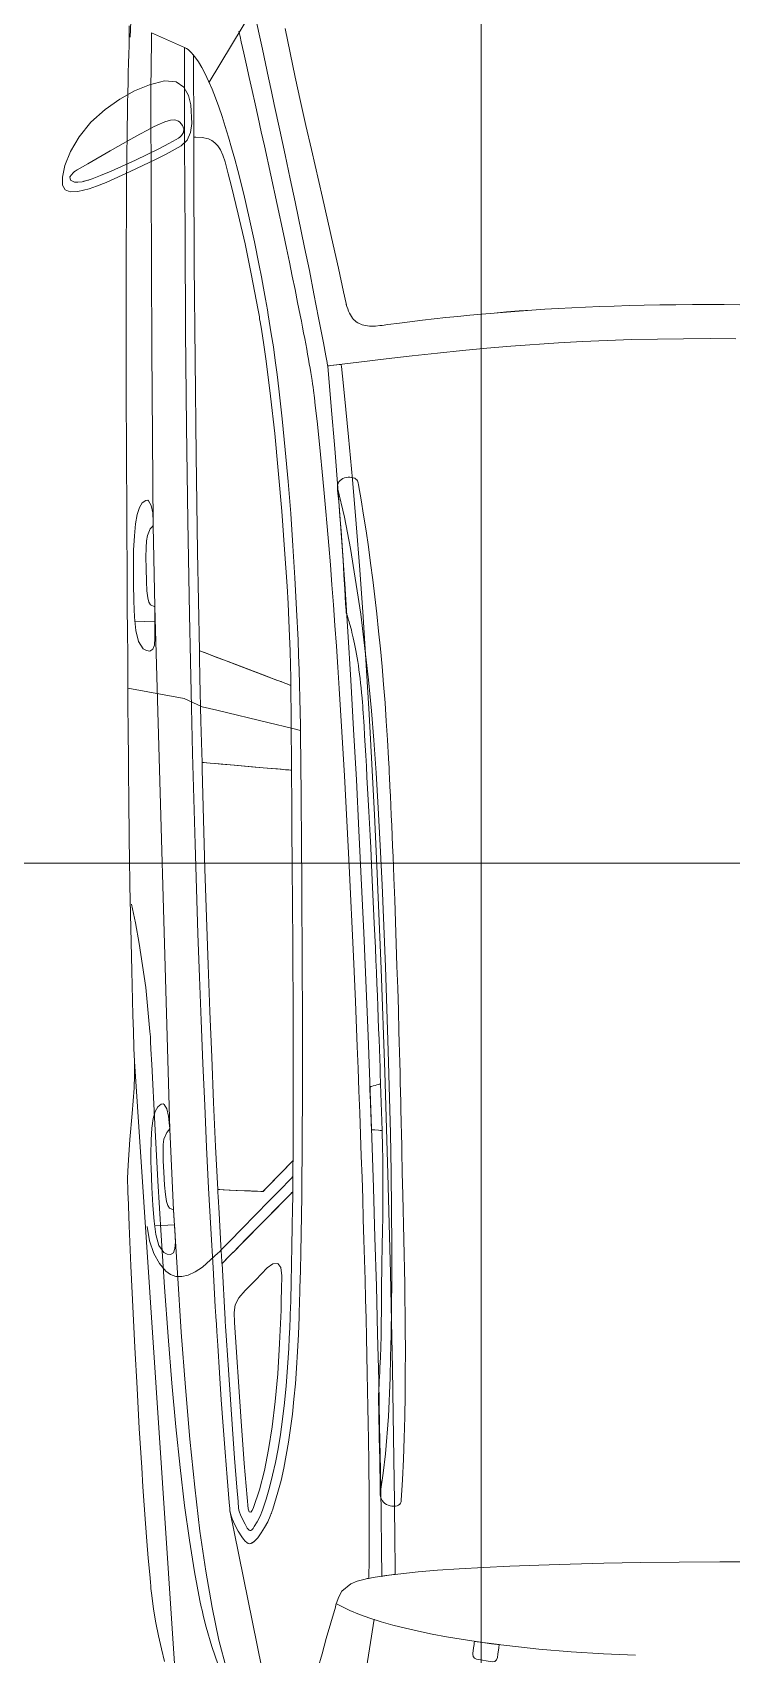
# Model space of a CAD drawing. Header units: millimetres. Extents: x 2787.4 to 2811.7, y 1328.5 to 1358.7.
# Drawn here: x 2790.944 to 2792.088, y 1337.104 to 1339.757 of the extents above; entities that cross this region are included whole.
import ezdxf

# ---------------------------------------------------------------- set-up
doc = ezdxf.new("R2010")
doc.units = ezdxf.units.MM
doc.linetypes.add('ACAD_ISO04W100', pattern=[30, 24, -3, 0, -3])
for name, color, linetype, lineweight in [('1-FINO', 7, 'Continuous', 5), ('2 AUTOS', 8, 'Continuous', 5), ('7-EJES', 7, 'ACAD_ISO04W100', 5)]:
    doc.layers.add(name, color=color, linetype=linetype, lineweight=lineweight)

# ---------------------------------------------------------------- blocks, each defined once
blk = doc.blocks.new('ca1')
at = {"layer": '2 AUTOS'}
for points in [[(3130.2294, 838.9348), (3130.2245, 838.9553), (3130.2198, 838.9763), (3130.2155, 838.9979), (3130.2117, 839.0201), (3130.2086, 839.0427), (3130.2073, 839.0542), (3130.2071, 839.0556), (3130.2071, 839.0564), (3130.2069, 839.0578), (3130.2063, 839.0641), (3130.2052, 839.0771), (3130.2029, 839.1038), (3130.2006, 839.1316), (3130.1985, 839.1604), (3130.1963, 839.1901), (3130.1942, 839.2205), (3130.1922, 839.2517), (3130.1882, 839.3157), (3130.1845, 839.3815), (3130.181, 839.4483), (3130.1746, 839.582), (3130.1718, 839.6474), (3130.1704, 839.6794), (3130.1698, 839.6952), (3130.1696, 839.6992), (3130.1695, 839.701), (3130.1695, 839.7016), (3130.1694, 839.7043), (3130.1691, 839.7253), (3130.1698, 839.7464), (3130.1727, 839.7886), (3130.1766, 839.8307), (3130.1796, 839.8726), (3130.1803, 839.8934), (3130.1802, 839.9142), (3130.1802, 839.9155), (3130.1801, 839.9166), (3130.1801, 839.9184), (3130.1799, 839.9253), (3130.1795, 839.9389), (3130.1787, 839.9654), (3130.1779, 839.9911), (3130.1772, 840.0161), (3130.1759, 840.0644), (3130.1748, 840.1112), (3130.1728, 840.2036), (3130.1721, 840.251), (3130.1717, 840.2754), (3130.1714, 840.3004), (3130.1711, 840.326), (3130.1709, 840.3525), (3130.1706, 840.3799), (3130.1704, 840.4083), (3130.1703, 840.423), (3130.1703, 840.4267), (3130.1703, 840.4272), (3130.1703, 840.4285), (3130.1703, 840.4311), (3130.1702, 840.4364), (3130.1701, 840.4574), (3130.1697, 840.4989), (3130.1694, 840.5397), (3130.1692, 840.5799), (3130.1689, 840.6194), (3130.1686, 840.6583), (3130.1684, 840.6964), (3130.1682, 840.7339), (3130.1679, 840.7708), (3130.1678, 840.8069), (3130.1676, 840.8424), (3130.1674, 840.8772), (3130.1673, 840.9113), (3130.1671, 840.9447), (3130.167, 840.9774), (3130.1669, 841.0095), (3130.1669, 841.0408), (3130.1668, 841.0714), (3130.1668, 841.1014), (3130.1667, 841.1306), (3130.1667, 841.1592), (3130.1668, 841.187), (3130.1668, 841.2141), (3130.1669, 841.2405), (3130.167, 841.2662), (3130.1671, 841.2911), (3130.1672, 841.3154), (3130.1674, 841.3389), (3130.1675, 841.3617), (3130.1677, 841.3838), (3130.168, 841.4051), (3130.1682, 841.4257), (3130.1685, 841.4455), (3130.1688, 841.4647), (3130.1691, 841.483), (3130.1694, 841.5007), (3130.1698, 841.5176), (3130.1702, 841.5337), (3130.1706, 841.5491), (3130.1711, 841.5637), (3130.1716, 841.5776), (3130.1717, 841.5809), (3130.1717, 841.5821), (3130.1718, 841.5847), (3130.1719, 841.5897), (3130.1719, 841.6099)], [(3130.2294, 838.9348), (3130.2245, 838.9553), (3130.2198, 838.9763), (3130.2155, 838.9979), (3130.2117, 839.0201), (3130.2086, 839.0427), (3130.2073, 839.0542), (3130.2071, 839.0556), (3130.2071, 839.0564), (3130.2069, 839.0578), (3130.2063, 839.0641), (3130.2052, 839.0771), (3130.2029, 839.1038), (3130.2006, 839.1316), (3130.1985, 839.1604), (3130.1963, 839.1901), (3130.1942, 839.2205), (3130.1922, 839.2517), (3130.1882, 839.3157), (3130.1845, 839.3815), (3130.181, 839.4483), (3130.1746, 839.582), (3130.1718, 839.6474), (3130.1704, 839.6794), (3130.1698, 839.6952), (3130.1696, 839.6992), (3130.1695, 839.701), (3130.1695, 839.7016), (3130.1694, 839.7043), (3130.1691, 839.7253), (3130.1698, 839.7464), (3130.1727, 839.7886), (3130.1766, 839.8307), (3130.1796, 839.8726), (3130.1803, 839.8934), (3130.1802, 839.9142), (3130.1802, 839.9155), (3130.1801, 839.9166), (3130.1801, 839.9184), (3130.1799, 839.9253), (3130.1795, 839.9389), (3130.1787, 839.9654), (3130.1779, 839.9911), (3130.1772, 840.0161), (3130.1759, 840.0644), (3130.1748, 840.1112), (3130.1728, 840.2036), (3130.1721, 840.251), (3130.1717, 840.2754), (3130.1714, 840.3004), (3130.1711, 840.326), (3130.1709, 840.3525), (3130.1706, 840.3799), (3130.1704, 840.4083), (3130.1703, 840.423), (3130.1703, 840.4267), (3130.1703, 840.4272), (3130.1703, 840.4285), (3130.1703, 840.4311), (3130.1702, 840.4364), (3130.1701, 840.4574), (3130.1697, 840.4989), (3130.1694, 840.5397), (3130.1692, 840.5799), (3130.1689, 840.6194), (3130.1686, 840.6583), (3130.1684, 840.6964), (3130.1682, 840.7339), (3130.1679, 840.7708), (3130.1678, 840.8069), (3130.1676, 840.8424), (3130.1674, 840.8772), (3130.1673, 840.9113), (3130.1671, 840.9447), (3130.167, 840.9774), (3130.1669, 841.0095), (3130.1669, 841.0408), (3130.1668, 841.0714), (3130.1668, 841.1014), (3130.1667, 841.1306), (3130.1667, 841.1592), (3130.1668, 841.187), (3130.1668, 841.2141), (3130.1669, 841.2405), (3130.167, 841.2662), (3130.1671, 841.2911), (3130.1672, 841.3154), (3130.1674, 841.3389), (3130.1675, 841.3617), (3130.1677, 841.3838), (3130.168, 841.4051), (3130.1682, 841.4257), (3130.1685, 841.4455), (3130.1688, 841.4647), (3130.1691, 841.483), (3130.1694, 841.5007), (3130.1698, 841.5176), (3130.1702, 841.5337), (3130.1706, 841.5491), (3130.1711, 841.5637), (3130.1716, 841.5776), (3130.1717, 841.5809), (3130.1717, 841.5821), (3130.1718, 841.5847), (3130.1719, 841.5897), (3130.1719, 841.6099)], [(3130.5636, 839.0706), (3130.5637, 839.0766), (3130.5638, 839.0829), (3130.564, 839.0896), (3130.5641, 839.0966), (3130.5641, 839.1039), (3130.5642, 839.1115), (3130.5643, 839.1195), (3130.5643, 839.1277), (3130.5644, 839.1363), (3130.5644, 839.1451), (3130.5644, 839.1543), (3130.5644, 839.1637), (3130.5643, 839.1735), (3130.5643, 839.1835), (3130.5642, 839.1937), (3130.5642, 839.2043), (3130.5641, 839.2151), (3130.564, 839.2262), (3130.5639, 839.2375), (3130.5638, 839.2491), (3130.5636, 839.2609), (3130.5635, 839.273), (3130.5633, 839.2853), (3130.5631, 839.2979), (3130.5627, 839.3237), (3130.5623, 839.3504), (3130.5618, 839.3779), (3130.5612, 839.4062), (3130.5606, 839.4353), (3130.5599, 839.4652), (3130.5592, 839.4958), (3130.5584, 839.527), (3130.5575, 839.5588), (3130.5567, 839.5913), (3130.5557, 839.6243), (3130.5547, 839.6579), (3130.5537, 839.6919), (3130.5526, 839.7264), (3130.5514, 839.7613), (3130.5502, 839.7965), (3130.5489, 839.8322), (3130.5476, 839.8681), (3130.5463, 839.9043), (3130.5448, 839.9407), (3130.5418, 840.0141), (3130.5386, 840.088), (3130.5316, 840.2362), (3130.5278, 840.3099), (3130.5238, 840.383), (3130.5218, 840.4191), (3130.5196, 840.4551), (3130.5174, 840.4907), (3130.5152, 840.5259), (3130.5129, 840.5608), (3130.5106, 840.5953), (3130.5083, 840.6293), (3130.5058, 840.6628), (3130.5034, 840.6958), (3130.5008, 840.7282), (3130.4983, 840.7601), (3130.4957, 840.7913), (3130.493, 840.8218), (3130.4903, 840.8517), (3130.4875, 840.8807), (3130.4847, 840.9091), (3130.4819, 840.9366), (3130.479, 840.9632), (3130.4761, 840.989), (3130.4746, 841.0015), (3130.4731, 841.0138), (3130.4724, 841.0188), (3130.4717, 841.0243), (3130.4708, 841.0301), (3130.4698, 841.0364), (3130.4688, 841.043), (3130.4676, 841.0499), (3130.4663, 841.0573), (3130.465, 841.0649), (3130.4636, 841.0729), (3130.4621, 841.0812), (3130.4605, 841.0898), (3130.4588, 841.0987), (3130.457, 841.1079), (3130.4552, 841.1173), (3130.4533, 841.127), (3130.4514, 841.1369), (3130.4473, 841.1574), (3130.443, 841.1787), (3130.4385, 841.2007), (3130.4338, 841.2233), (3130.429, 841.2464), (3130.424, 841.2699), (3130.4138, 841.3177), (3130.4034, 841.3658), (3130.393, 841.4135), (3130.3878, 841.4369), (3130.3828, 841.4599), (3130.3778, 841.4825), (3130.3729, 841.5043), (3130.3682, 841.5255), (3130.3636, 841.5459), (3130.3614, 841.5557), (3130.3593, 841.5653), (3130.3571, 841.5747), (3130.3551, 841.5838), (3130.3531, 841.5926), (3130.3512, 841.6011)], [(3130.1992, 842.6059), (3130.1963, 842.3723), (3130.1911, 842.0965), (3130.1833, 841.8218), (3130.1732, 841.5915)], [(3131.1642, 841.0982), (3131.1221, 841.0984), (3131.0787, 841.0983), (3131.0357, 841.0977), (3130.994, 841.0968), (3130.9534, 841.0954), (3130.9134, 841.0936), (3130.8741, 841.0915), (3130.7958, 841.086), (3130.7565, 841.0827), (3130.7167, 841.0789), (3130.6761, 841.0748), (3130.6346, 841.0703), (3130.5919, 841.0653), (3130.5476, 841.06), (3130.5016, 841.0543), (3130.4987, 841.0539), (3130.4972, 841.0537), (3130.4965, 841.0536), (3130.4963, 841.0542), (3130.4953, 841.0596), (3130.4933, 841.0703), (3130.4894, 841.0914), (3130.4816, 841.1322), (3130.474, 841.1715), (3130.4664, 841.2097), (3130.4587, 841.2473), (3130.4431, 841.322), (3130.435, 841.36), (3130.4267, 841.3989), (3130.418, 841.4391), (3130.409, 841.4811), (3130.4043, 841.5028), (3130.3996, 841.5252), (3130.3947, 841.5482), (3130.3896, 841.5718), (3130.3844, 841.5963), (3130.3791, 841.6214)], [(3131.1642, 841.0982), (3131.1221, 841.0984), (3131.0787, 841.0983), (3131.0357, 841.0977), (3130.994, 841.0967), (3130.9534, 841.0954), (3130.9134, 841.0936), (3130.8741, 841.0915), (3130.7958, 841.086), (3130.7565, 841.0827), (3130.7167, 841.0789), (3130.6761, 841.0748), (3130.6346, 841.0703), (3130.5919, 841.0653), (3130.5476, 841.06), (3130.5016, 841.0543), (3130.4987, 841.0539), (3130.4972, 841.0537), (3130.4965, 841.0536), (3130.4963, 841.0542), (3130.4953, 841.0596), (3130.4933, 841.0703), (3130.4894, 841.0914), (3130.4816, 841.1322), (3130.474, 841.1715), (3130.4664, 841.2097), (3130.4587, 841.2473), (3130.4431, 841.322), (3130.435, 841.36), (3130.4267, 841.3989), (3130.418, 841.4391), (3130.409, 841.4811), (3130.4043, 841.5028), (3130.3996, 841.5252), (3130.3947, 841.5482), (3130.3896, 841.5718), (3130.3844, 841.5963), (3130.3791, 841.6214)], [(3131.1704, 841.1538), (3131.1452, 841.154), (3131.1194, 841.1541), (3131.093, 841.154), (3131.0661, 841.1538), (3131.0399, 841.1534), (3131.0144, 841.153), (3130.9895, 841.1524), (3130.9652, 841.1517), (3130.9415, 841.1508), (3130.9183, 841.1499), (3130.8957, 841.1488), (3130.8735, 841.1477), (3130.8517, 841.1464), (3130.8304, 841.145), (3130.8094, 841.1435), (3130.7888, 841.1419), (3130.7685, 841.1403), (3130.7485, 841.1385), (3130.7288, 841.1367), (3130.7092, 841.1347), (3130.6899, 841.1327), (3130.6516, 841.1284), (3130.6137, 841.1238), (3130.5948, 841.1213), (3130.5854, 841.1201), (3130.583, 841.1198), (3130.5828, 841.1198), (3130.5827, 841.1198), (3130.5826, 841.1197), (3130.5824, 841.1197), (3130.5815, 841.1196), (3130.5744, 841.1189), (3130.5677, 841.1187), (3130.5646, 841.1188), (3130.5615, 841.1191), (3130.5586, 841.1196), (3130.5557, 841.1202), (3130.553, 841.1209), (3130.5504, 841.1219), (3130.5479, 841.1231), (3130.5455, 841.1244), (3130.5432, 841.126), (3130.541, 841.1278), (3130.5389, 841.1298), (3130.537, 841.132), (3130.5352, 841.1345), (3130.5335, 841.1372), (3130.5319, 841.1402), (3130.5304, 841.1434), (3130.5291, 841.1469), (3130.5279, 841.1507), (3130.5273, 841.1527), (3130.5271, 841.1537), (3130.5269, 841.1543), (3130.5269, 841.1544), (3130.5268, 841.155), (3130.5265, 841.1561), (3130.5224, 841.1752), (3130.514, 841.2135), (3130.5054, 841.252), (3130.4966, 841.2907), (3130.4877, 841.3295), (3130.4697, 841.4076), (3130.4608, 841.4469), (3130.452, 841.4863), (3130.4433, 841.526), (3130.4349, 841.5658), (3130.4267, 841.6057)], [(3131.1704, 841.1539), (3131.1452, 841.1541), (3131.1194, 841.1541), (3131.093, 841.154), (3131.0661, 841.1538), (3131.0399, 841.1535), (3131.0144, 841.153), (3130.9895, 841.1524), (3130.9652, 841.1517), (3130.9415, 841.1509), (3130.9183, 841.15), (3130.8957, 841.1489), (3130.8735, 841.1477), (3130.8517, 841.1465), (3130.8304, 841.1451), (3130.8094, 841.1436), (3130.7888, 841.142), (3130.7685, 841.1403), (3130.7485, 841.1386), (3130.7288, 841.1367), (3130.7092, 841.1347), (3130.6899, 841.1327), (3130.6516, 841.1284), (3130.6137, 841.1238), (3130.5948, 841.1213), (3130.5854, 841.1201), (3130.583, 841.1198), (3130.5828, 841.1198), (3130.5827, 841.1198), (3130.5826, 841.1197), (3130.5824, 841.1197), (3130.5815, 841.1196), (3130.5744, 841.1189), (3130.5677, 841.1187), (3130.5646, 841.1188), (3130.5615, 841.1191), (3130.5586, 841.1196), (3130.5557, 841.1202), (3130.553, 841.1209), (3130.5504, 841.1219), (3130.5479, 841.1231), (3130.5455, 841.1244), (3130.5432, 841.126), (3130.541, 841.1278), (3130.5389, 841.1298), (3130.537, 841.132), (3130.5352, 841.1345), (3130.5335, 841.1372), (3130.5319, 841.1402), (3130.5304, 841.1434), (3130.5291, 841.1469), (3130.5279, 841.1507), (3130.5273, 841.1527), (3130.5271, 841.1537), (3130.5269, 841.1543), (3130.5269, 841.1544), (3130.5268, 841.155), (3130.5265, 841.1561), (3130.5224, 841.1752), (3130.514, 841.2135), (3130.5054, 841.252), (3130.4966, 841.2907), (3130.4877, 841.3295), (3130.4697, 841.4076), (3130.4608, 841.4469), (3130.452, 841.4863), (3130.4433, 841.526), (3130.4349, 841.5658), (3130.4267, 841.6057)], [(3130.3025, 841.5178), (3130.3755, 841.6387)], [(3130.211, 840.7924), (3130.2085, 841.0809), (3130.2074, 841.3557), (3130.2072, 841.478), (3130.2072, 841.5063), (3130.2072, 841.5158), (3130.2073, 841.5164), (3130.2073, 841.5191), (3130.2076, 841.5314), (3130.2082, 841.5986)], [(3130.2082, 841.5986), (3130.2624, 841.5746)], [(3130.2772, 841.4277), (3130.277, 841.5633)], [(3130.5123, 840.8541), (3130.5237, 840.8063), (3130.5338, 840.7553), (3130.5506, 840.6479), (3130.5631, 840.5405), (3130.5679, 840.4894), (3130.5718, 840.4415), (3130.5755, 840.3883), (3130.579, 840.3307), (3130.5824, 840.2694), (3130.5855, 840.2052), (3130.5911, 840.0709), (3130.5956, 839.9335), (3130.5989, 839.7988), (3130.6, 839.7343), (3130.6009, 839.6727), (3130.6013, 839.6147), (3130.6014, 839.561), (3130.601, 839.5123), (3130.6003, 839.4694), (3130.5994, 839.4325), (3130.5986, 839.3984), (3130.596, 839.3355), (3130.5911, 839.2743), (3130.5873, 839.2424), (3130.5824, 839.2086)], [(3130.2135, 840.6598), (3130.211, 840.7924)], [(3130.2135, 840.6598), (3130.2381, 839.805)], [(3130.181, 840.6352), (3130.2137, 840.6362)], [(3130.1696, 840.5269), (3130.2618, 840.51), (3130.2912, 840.4961), (3130.3148, 840.4904), (3130.4006, 840.4698), (3130.437, 840.461), (3130.452, 840.4574)], [(3130.2444, 839.6732), (3130.2505, 839.5701), (3130.2569, 839.4732), (3130.2637, 839.3825), (3130.271, 839.2981), (3130.2789, 839.2199), (3130.2875, 839.1479), (3130.2969, 839.0822), (3130.3072, 839.0227), (3130.3184, 838.9695), (3130.3308, 838.9226)], [(3130.3174, 838.9291), (3130.3068, 838.9593), (3130.2976, 838.9909), (3130.2935, 839.0074), (3130.2915, 839.0158), (3130.2909, 839.0185), (3130.2897, 839.0238), (3130.2874, 839.0346), (3130.2785, 839.0812), (3130.2701, 839.133), (3130.2623, 839.1899), (3130.255, 839.2518), (3130.2481, 839.3185), (3130.2417, 839.39), (3130.2355, 839.4661), (3130.2297, 839.5467), (3130.2242, 839.6316), (3130.2188, 839.7207), (3130.2137, 839.8139), (3130.2086, 839.9111), (3130.2073, 839.9361), (3130.2067, 839.9486), (3130.2066, 839.9512), (3130.2065, 839.9514), (3130.2065, 839.952), (3130.2063, 839.9562), (3130.2057, 839.9648), (3130.1987, 840.0368), (3130.1881, 840.109), (3130.1818, 840.1427), (3130.1752, 840.1734)], [(3130.2513, 838.8488), (3130.1802, 839.9159)], [(3130.5856, 839.803), (3130.5828, 839.8792)], [(3130.2444, 839.6732), (3130.2381, 839.805)], [(3130.4391, 839.7273), (3130.4377, 839.7259), (3130.4339, 839.7219), (3130.4201, 839.7078), (3130.4006, 839.6879), (3130.3782, 839.6651), (3130.3559, 839.6423), (3130.3364, 839.6223), (3130.3226, 839.6083), (3130.3187, 839.6043), (3130.3173, 839.6029), (3130.2914, 839.5797), (3130.2795, 839.5719), (3130.2683, 839.5667), (3130.2579, 839.5642), (3130.2482, 839.5644), (3130.2394, 839.5674), (3130.2314, 839.5733), (3130.2211, 839.5856), (3130.2119, 839.6021), (3130.205, 839.6224), (3130.2012, 839.6463)], [(3130.2134, 839.6471), (3130.2454, 839.6489)], [(3130.3957, 838.8887), (3130.3364, 839.1817)], [(3131.2011, 839.0977), (3131.1381, 839.0976), (3131.0716, 839.0971), (3131.0079, 839.0964), (3130.9484, 839.0953), (3130.8931, 839.094), (3130.8418, 839.0924), (3130.7945, 839.0906), (3130.7512, 839.0885), (3130.7117, 839.0863), (3130.6761, 839.0838), (3130.6443, 839.0811), (3130.6162, 839.0782), (3130.5918, 839.0751), (3130.5709, 839.0719), (3130.5632, 839.0705), (3130.5612, 839.0701), (3130.5575, 839.0693), (3130.5446, 839.0658), (3130.5342, 839.0617), (3130.5198, 839.0495), (3130.5147, 839.0405), (3130.5105, 839.029)], [(3130.9997, 838.9449), (3130.9475, 838.9472), (3130.8946, 838.9506), (3130.8418, 838.955), (3130.7897, 838.9605), (3130.7642, 838.9637), (3130.7391, 838.9672), (3130.7146, 838.971), (3130.6907, 838.975), (3130.6675, 838.9793), (3130.6451, 838.984), (3130.6236, 838.9889), (3130.6031, 838.9941), (3130.5837, 838.9996), (3130.5654, 839.0055), (3130.5484, 839.0116), (3130.5327, 839.0181), (3130.5184, 839.0248), (3130.5118, 839.0283), (3130.511, 839.0287), (3130.5106, 839.029), (3130.5104, 839.0287), (3130.51, 839.027), (3130.509, 839.0237), (3130.5014, 838.9976), (3130.4941, 838.9721), (3130.4872, 838.9473), (3130.4805, 838.9232)], [(3130.9997, 838.9449), (3130.9475, 838.9472), (3130.8946, 838.9506), (3130.8418, 838.955), (3130.7897, 838.9605), (3130.7642, 838.9637), (3130.7391, 838.9672), (3130.7146, 838.971), (3130.6907, 838.975), (3130.6675, 838.9793), (3130.6451, 838.984), (3130.6236, 838.9889), (3130.6031, 838.9941), (3130.5837, 838.9996), (3130.5654, 839.0055), (3130.5484, 839.0116), (3130.5327, 839.0181), (3130.5184, 839.0248), (3130.5118, 839.0283), (3130.511, 839.0287), (3130.5106, 839.029), (3130.5104, 839.0287), (3130.51, 839.027), (3130.509, 839.0237), (3130.5014, 838.9976), (3130.4941, 838.9721), (3130.4872, 838.9473), (3130.4805, 838.9232)], [(3130.5215, 838.6816), (3130.5724, 839.0036)]]:
    blk.add_lwpolyline(points, dxfattribs=at)
for points in [[(3130.2624, 841.5746), (3130.2652, 841.5731), (3130.268, 841.5711), (3130.2736, 841.5661), (3130.2792, 841.5594), (3130.2849, 841.5514), (3130.2905, 841.542), (3130.2961, 841.5313), (3130.3017, 841.5194), (3130.3072, 841.5065), (3130.3127, 841.4925), (3130.3182, 841.4776), (3130.3236, 841.4618), (3130.3289, 841.4453), (3130.3342, 841.4281), (3130.3393, 841.4103), (3130.3444, 841.392), (3130.3494, 841.3733), (3130.359, 841.3348), (3130.368, 841.2957), (3130.3765, 841.2566), (3130.3843, 841.2181), (3130.388, 841.1993), (3130.3914, 841.1809), (3130.3947, 841.163), (3130.3977, 841.1457), (3130.3992, 841.1371), (3130.4009, 841.1271), (3130.4042, 841.1064), (3130.4075, 841.0848), (3130.4106, 841.0625), (3130.4136, 841.0396), (3130.4165, 841.016), (3130.4193, 840.9918), (3130.422, 840.9672), (3130.4271, 840.9167), (3130.4317, 840.8649), (3130.4359, 840.8124), (3130.4396, 840.7597), (3130.4429, 840.7072), (3130.4456, 840.6555), (3130.4479, 840.605), (3130.4489, 840.5804), (3130.4497, 840.5562), (3130.4505, 840.5327), (3130.4511, 840.5097), (3130.4515, 840.4874), (3130.4519, 840.4659), (3130.452, 840.4555), (3130.4521, 840.4503), (3130.4521, 840.4478), (3130.4521, 840.4438), (3130.4523, 840.4107), (3130.4528, 840.3434), (3130.4534, 840.275), (3130.4539, 840.2058), (3130.4547, 840.0663), (3130.455, 839.9968), (3130.4551, 839.9278), (3130.4551, 839.8597), (3130.4548, 839.7929), (3130.4546, 839.7601), (3130.4543, 839.7277), (3130.454, 839.6958), (3130.4536, 839.6644), (3130.4531, 839.6336), (3130.4525, 839.6035), (3130.4518, 839.5739), (3130.451, 839.5451), (3130.4502, 839.5171), (3130.4499, 839.5102), (3130.4499, 839.5085), (3130.4498, 839.5073), (3130.4498, 839.5054), (3130.4495, 839.4981), (3130.4484, 839.4692), (3130.447, 839.4414), (3130.4454, 839.4145), (3130.4435, 839.3885), (3130.4412, 839.3635), (3130.4386, 839.3393), (3130.4357, 839.316), (3130.4324, 839.2935), (3130.4287, 839.2718), (3130.4246, 839.2509), (3130.4201, 839.2308), (3130.4151, 839.2115), (3130.4096, 839.1928), (3130.4067, 839.1838), (3130.4051, 839.1793), (3130.4044, 839.1771), (3130.4041, 839.1764), (3130.4024, 839.1721), (3130.3983, 839.163), (3130.3933, 839.1537), (3130.3878, 839.1448), (3130.382, 839.137), (3130.3791, 839.1337), (3130.3763, 839.131), (3130.3735, 839.1289), (3130.3709, 839.1276), (3130.3683, 839.127), (3130.3663, 839.1275), (3130.3641, 839.129), (3130.3615, 839.1314), (3130.3588, 839.1347), (3130.3559, 839.1386), (3130.3501, 839.1478), (3130.3447, 839.158), (3130.3402, 839.1681), (3130.3385, 839.1728), (3130.3373, 839.177), (3130.3365, 839.1806), (3130.3365, 839.1814), (3130.3364, 839.1816), (3130.3364, 839.1819), (3130.3364, 839.1825), (3130.3361, 839.185), (3130.3353, 839.1949), (3130.3318, 839.2354), (3130.3286, 839.2769), (3130.3254, 839.3193), (3130.3224, 839.3627), (3130.3194, 839.4068), (3130.3166, 839.4517), (3130.3152, 839.4744), (3130.3145, 839.4858), (3130.3143, 839.4875), (3130.3141, 839.4914), (3130.3136, 839.4992), (3130.3126, 839.5148), (3130.3088, 839.5783), (3130.3052, 839.6429), (3130.3017, 839.7088), (3130.2984, 839.7757), (3130.2952, 839.8438), (3130.2922, 839.9129), (3130.2893, 839.9829), (3130.2866, 840.0538), (3130.2841, 840.1256), (3130.2817, 840.1982), (3130.2794, 840.2715), (3130.2773, 840.3454), (3130.2753, 840.42), (3130.2735, 840.4952), (3130.2718, 840.5709), (3130.2703, 840.647), (3130.2676, 840.8003), (3130.2655, 840.9548), (3130.264, 841.1099), (3130.263, 841.2652), (3130.2624, 841.4203), (3130.2624, 841.5746)], [(3130.2624, 841.5746), (3130.2652, 841.5731), (3130.268, 841.5711), (3130.2736, 841.5661), (3130.2792, 841.5594), (3130.2849, 841.5514), (3130.2905, 841.542), (3130.2961, 841.5313), (3130.3017, 841.5194), (3130.3072, 841.5065), (3130.3127, 841.4925), (3130.3182, 841.4776), (3130.3236, 841.4618), (3130.3289, 841.4453), (3130.3342, 841.4281), (3130.3393, 841.4103), (3130.3444, 841.392), (3130.3494, 841.3733), (3130.359, 841.3348), (3130.368, 841.2957), (3130.3765, 841.2566), (3130.3843, 841.2181), (3130.388, 841.1993), (3130.3914, 841.1809), (3130.3947, 841.163), (3130.3977, 841.1457), (3130.3992, 841.1371), (3130.4009, 841.1271), (3130.4042, 841.1064), (3130.4075, 841.0848), (3130.4106, 841.0625), (3130.4136, 841.0396), (3130.4165, 841.016), (3130.4193, 840.9918), (3130.422, 840.9672), (3130.4271, 840.9167), (3130.4317, 840.8649), (3130.4359, 840.8124), (3130.4396, 840.7597), (3130.4429, 840.7072), (3130.4456, 840.6555), (3130.4479, 840.605), (3130.4489, 840.5804), (3130.4497, 840.5562), (3130.4505, 840.5327), (3130.4511, 840.5097), (3130.4515, 840.4874), (3130.4519, 840.4659), (3130.452, 840.4555), (3130.4521, 840.4503), (3130.4521, 840.4478), (3130.4521, 840.4438), (3130.4523, 840.4107), (3130.4528, 840.3434), (3130.4534, 840.275), (3130.4539, 840.2058), (3130.4547, 840.0663), (3130.455, 839.9968), (3130.4551, 839.9278), (3130.4551, 839.8597), (3130.4548, 839.7929), (3130.4546, 839.7601), (3130.4543, 839.7277), (3130.454, 839.6958), (3130.4536, 839.6644), (3130.4531, 839.6336), (3130.4525, 839.6035), (3130.4518, 839.5739), (3130.451, 839.5451), (3130.4502, 839.5171), (3130.4499, 839.5102), (3130.4499, 839.5085), (3130.4498, 839.5073), (3130.4498, 839.5054), (3130.4495, 839.4981), (3130.4484, 839.4692), (3130.447, 839.4414), (3130.4454, 839.4145), (3130.4435, 839.3885), (3130.4412, 839.3635), (3130.4386, 839.3393), (3130.4357, 839.316), (3130.4324, 839.2935), (3130.4287, 839.2718), (3130.4246, 839.2509), (3130.4201, 839.2308), (3130.4151, 839.2115), (3130.4096, 839.1928), (3130.4067, 839.1838), (3130.4051, 839.1793), (3130.4044, 839.1771), (3130.4041, 839.1764), (3130.4024, 839.1721), (3130.3983, 839.163), (3130.3933, 839.1537), (3130.3878, 839.1448), (3130.382, 839.137), (3130.3791, 839.1338), (3130.3763, 839.131), (3130.3735, 839.129), (3130.3709, 839.1276), (3130.3683, 839.127), (3130.3663, 839.1275), (3130.3641, 839.129), (3130.3615, 839.1315), (3130.3588, 839.1347), (3130.3559, 839.1386), (3130.3501, 839.1479), (3130.3447, 839.1581), (3130.3402, 839.1681), (3130.3385, 839.1728), (3130.3373, 839.177), (3130.3365, 839.1806), (3130.3365, 839.1814), (3130.3364, 839.1816), (3130.3364, 839.1819), (3130.3364, 839.1825), (3130.3361, 839.185), (3130.3353, 839.1949), (3130.3318, 839.2354), (3130.3286, 839.2769), (3130.3254, 839.3193), (3130.3224, 839.3627), (3130.3194, 839.4068), (3130.3166, 839.4517), (3130.3152, 839.4744), (3130.3145, 839.4858), (3130.3143, 839.4875), (3130.3141, 839.4914), (3130.3136, 839.4992), (3130.3126, 839.5148), (3130.3088, 839.5783), (3130.3052, 839.6429), (3130.3017, 839.7088), (3130.2984, 839.7757), (3130.2952, 839.8438), (3130.2922, 839.9129), (3130.2893, 839.9829), (3130.2866, 840.0538), (3130.2841, 840.1256), (3130.2817, 840.1982), (3130.2794, 840.2715), (3130.2773, 840.3454), (3130.2753, 840.42), (3130.2735, 840.4952), (3130.2718, 840.5709), (3130.2703, 840.647), (3130.2676, 840.8003), (3130.2655, 840.9548), (3130.264, 841.1099), (3130.263, 841.2652), (3130.2624, 841.4203), (3130.2624, 841.5746)], [(3130.1064, 841.3433), (3130.0879, 841.3392), (3130.0749, 841.3385), (3130.0667, 841.3418), (3130.0627, 841.3494), (3130.0624, 841.3626), (3130.0665, 841.3817), (3130.0754, 841.4044), (3130.0896, 841.4286), (3130.1092, 841.4522), (3130.1325, 841.4729), (3130.1562, 841.4899), (3130.1803, 841.5035), (3130.2048, 841.5136), (3130.2293, 841.52), (3130.2483, 841.5186), (3130.261, 841.5097), (3130.2686, 841.4962), (3130.2724, 841.4808), (3130.2742, 841.45), (3130.2721, 841.4355), (3130.2663, 841.423), (3130.2566, 841.4139), (3130.2468, 841.4081), (3130.2324, 841.4003), (3130.2145, 841.3912), (3130.1735, 841.3716), (3130.1341, 841.354), (3130.1182, 841.3475), (3130.1064, 841.3433)], [(3130.2176, 841.4478), (3130.2113, 841.4447), (3130.2016, 841.4395), (3130.1891, 841.4327), (3130.1744, 841.4245), (3130.1404, 841.4053), (3130.1042, 841.3845), (3130.0865, 841.3743), (3130.0835, 841.3725), (3130.0822, 841.3716), (3130.0799, 841.3698), (3130.0747, 841.363), (3130.0756, 841.3574), (3130.0824, 841.3543), (3130.0879, 841.3541), (3130.0949, 841.355), (3130.0973, 841.3555), (3130.0977, 841.3557), (3130.0985, 841.356), (3130.1021, 841.3571), (3130.1041, 841.3575), (3130.1051, 841.3577), (3130.1062, 841.358), (3130.1113, 841.3597), (3130.125, 841.3651), (3130.1422, 841.3724), (3130.1822, 841.3905), (3130.221, 841.4093), (3130.2368, 841.4175), (3130.2485, 841.424), (3130.2524, 841.4264), (3130.2543, 841.4278), (3130.2572, 841.4304), (3130.2606, 841.4358), (3130.2611, 841.4415), (3130.2589, 841.4472), (3130.2546, 841.4522), (3130.2522, 841.4541), (3130.2465, 841.456), (3130.2392, 841.4557), (3130.2298, 841.4529), (3130.2176, 841.4478)], [(3130.2865, 840.588), (3130.2874, 840.5876), (3130.2902, 840.5866), (3130.2945, 840.5849), (3130.3003, 840.5827), (3130.3153, 840.577), (3130.3338, 840.57), (3130.3753, 840.5543), (3130.3953, 840.5467), (3130.4128, 840.54), (3130.4202, 840.5373), (3130.4264, 840.5349), (3130.4312, 840.5331), (3130.4346, 840.5318), (3130.4361, 840.5312), (3130.4362, 840.5312), (3130.4362, 840.5319), (3130.4362, 840.5342), (3130.4361, 840.5438), (3130.4357, 840.5644), (3130.435, 840.5871), (3130.4341, 840.6115), (3130.4329, 840.6375), (3130.4315, 840.6649), (3130.4299, 840.6935), (3130.426, 840.7536), (3130.4213, 840.8163), (3130.4098, 840.943), (3130.403, 841.004), (3130.3958, 841.0615), (3130.3919, 841.0883), (3130.388, 841.1137), (3130.386, 841.1258), (3130.3851, 841.1309), (3130.3846, 841.1343), (3130.3822, 841.1479), (3130.372, 841.2016), (3130.3612, 841.2532), (3130.3502, 841.302), (3130.3392, 841.3471), (3130.3338, 841.368), (3130.3286, 841.3877), (3130.3251, 841.3984), (3130.321, 841.407), (3130.3166, 841.4138), (3130.3118, 841.4189), (3130.3067, 841.4226), (3130.3015, 841.4251), (3130.2908, 841.4274), (3130.2805, 841.4277), (3130.278, 841.4277), (3130.2774, 841.4277), (3130.2772, 841.4268), (3130.2772, 841.4244), (3130.2773, 841.4146), (3130.2774, 841.3753), (3130.2781, 841.2194), (3130.2811, 840.9078), (3130.2835, 840.7495), (3130.2865, 840.588)], [(3130.2865, 840.588), (3130.2874, 840.5876), (3130.2902, 840.5866), (3130.2945, 840.5849), (3130.3003, 840.5827), (3130.3153, 840.577), (3130.3338, 840.57), (3130.3753, 840.5543), (3130.3953, 840.5467), (3130.4128, 840.54), (3130.4202, 840.5373), (3130.4264, 840.5349), (3130.4312, 840.5331), (3130.4346, 840.5318), (3130.4361, 840.5312), (3130.4362, 840.5312), (3130.4362, 840.5319), (3130.4362, 840.5342), (3130.4361, 840.5438), (3130.4357, 840.5644), (3130.435, 840.5871), (3130.4341, 840.6115), (3130.4329, 840.6375), (3130.4315, 840.6649), (3130.4299, 840.6935), (3130.426, 840.7536), (3130.4213, 840.8163), (3130.4098, 840.943), (3130.403, 841.004), (3130.3958, 841.0615), (3130.3919, 841.0883), (3130.388, 841.1137), (3130.386, 841.1258), (3130.3851, 841.1309), (3130.3846, 841.1343), (3130.3822, 841.1479), (3130.372, 841.2016), (3130.3612, 841.2532), (3130.3502, 841.302), (3130.3392, 841.3471), (3130.3338, 841.368), (3130.3286, 841.3877), (3130.3251, 841.3984), (3130.321, 841.407), (3130.3166, 841.4138), (3130.3118, 841.4189), (3130.3067, 841.4226), (3130.3015, 841.4251), (3130.2908, 841.4274), (3130.2805, 841.4277), (3130.278, 841.4277), (3130.2774, 841.4277), (3130.2772, 841.4268), (3130.2772, 841.4244), (3130.2773, 841.4146), (3130.2774, 841.3753), (3130.2781, 841.2194), (3130.2811, 840.9078), (3130.2835, 840.7495), (3130.2865, 840.588)], [(3130.4964, 841.0536), (3130.5023, 840.9875), (3130.5081, 840.9186), (3130.5137, 840.847), (3130.5191, 840.7731), (3130.5243, 840.6971), (3130.5293, 840.6192), (3130.5342, 840.5397), (3130.5388, 840.4588), (3130.5433, 840.3767), (3130.5475, 840.2938), (3130.5554, 840.1263), (3130.5624, 839.9582), (3130.5686, 839.7916), (3130.5713, 839.7094), (3130.5738, 839.6283), (3130.5761, 839.5486), (3130.5781, 839.4705), (3130.5799, 839.3941), (3130.5814, 839.3199), (3130.5827, 839.248), (3130.5838, 839.1787), (3130.5845, 839.1122), (3130.5848, 839.0801), (3130.5849, 839.0761), (3130.5849, 839.0742), (3130.5849, 839.0738), (3130.585, 839.0738), (3130.5852, 839.0738), (3130.5868, 839.0741), (3130.59, 839.0746), (3130.6039, 839.0766), (3130.6058, 839.0768), (3130.6068, 839.0769), (3130.6069, 839.077), (3130.6069, 839.077), (3130.6069, 839.0782), (3130.6069, 839.0801), (3130.6068, 839.0961), (3130.6065, 839.1285), (3130.6057, 839.1958), (3130.6048, 839.2659), (3130.6037, 839.3386), (3130.6023, 839.4137), (3130.6008, 839.4909), (3130.5991, 839.5699), (3130.5971, 839.6504), (3130.5949, 839.7323), (3130.5899, 839.8988), (3130.5838, 840.0674), (3130.5767, 840.236), (3130.5728, 840.3196), (3130.5686, 840.4024), (3130.5641, 840.4841), (3130.5593, 840.5645), (3130.5542, 840.6434), (3130.5488, 840.7204), (3130.5431, 840.7953), (3130.5371, 840.8678), (3130.5307, 840.9377), (3130.5241, 841.0047), (3130.5206, 841.037), (3130.5188, 841.0529), (3130.5186, 841.0549), (3130.5185, 841.0561), (3130.5185, 841.0561), (3130.5185, 841.0561), (3130.5184, 841.056), (3130.5182, 841.056), (3130.5158, 841.0558), (3130.5115, 841.0553), (3130.5015, 841.0542), (3130.4978, 841.0538), (3130.4964, 841.0536)], [(3130.6167, 839.1982), (3130.6178, 839.2148), (3130.6187, 839.2315), (3130.6204, 839.2654), (3130.6216, 839.2999), (3130.6225, 839.3349), (3130.6231, 839.3703), (3130.6234, 839.4061), (3130.6235, 839.4422), (3130.6233, 839.4785), (3130.6224, 839.5516), (3130.6211, 839.6249), (3130.6194, 839.6978), (3130.6185, 839.734), (3130.6177, 839.7699), (3130.6169, 839.8055), (3130.6168, 839.8077), (3130.6168, 839.8095), (3130.6167, 839.813), (3130.6166, 839.8202), (3130.6163, 839.8349), (3130.6159, 839.8501), (3130.6156, 839.8656), (3130.6152, 839.8814), (3130.6148, 839.8976), (3130.6144, 839.9141), (3130.614, 839.9309), (3130.6135, 839.9479), (3130.613, 839.9651), (3130.612, 840.0002), (3130.6109, 840.0359), (3130.6098, 840.072), (3130.6086, 840.1083), (3130.6073, 840.1446), (3130.606, 840.1806), (3130.6047, 840.2162), (3130.6033, 840.2512), (3130.6026, 840.2684), (3130.6019, 840.2853), (3130.6012, 840.302), (3130.6004, 840.3184), (3130.5997, 840.3345), (3130.599, 840.3502), (3130.5983, 840.3656), (3130.5975, 840.3806), (3130.5972, 840.3881), (3130.5968, 840.3959), (3130.596, 840.4114), (3130.5942, 840.4421), (3130.5923, 840.4725), (3130.5902, 840.5027), (3130.5879, 840.5325), (3130.5854, 840.562), (3130.5827, 840.5912), (3130.5798, 840.62), (3130.5768, 840.6484), (3130.5736, 840.6763), (3130.5702, 840.7039), (3130.5667, 840.731), (3130.563, 840.7577), (3130.5591, 840.7839), (3130.5551, 840.8096), (3130.551, 840.8347), (3130.5467, 840.8594), (3130.5461, 840.8624), (3130.5459, 840.8639), (3130.5458, 840.8642), (3130.5458, 840.8643), (3130.5458, 840.8643), (3130.5457, 840.8648), (3130.5453, 840.8657), (3130.5442, 840.8673), (3130.5426, 840.8687), (3130.5406, 840.8699), (3130.5383, 840.8707), (3130.5356, 840.8713), (3130.5328, 840.8716), (3130.5299, 840.8716), (3130.527, 840.8712), (3130.5241, 840.8705), (3130.5213, 840.8695), (3130.5188, 840.8681), (3130.5166, 840.8663), (3130.5147, 840.8641), (3130.5134, 840.8615), (3130.5125, 840.8585), (3130.5123, 840.8568), (3130.5123, 840.8551), (3130.5123, 840.8541), (3130.5124, 840.8539), (3130.5124, 840.8535), (3130.5125, 840.8527), (3130.5126, 840.8512), (3130.5132, 840.845), (3130.5144, 840.8327), (3130.5165, 840.8082), (3130.5183, 840.7839), (3130.52, 840.7598), (3130.5215, 840.7359), (3130.523, 840.7122), (3130.5244, 840.6887), (3130.5258, 840.6654), (3130.5266, 840.6538), (3130.5267, 840.6509), (3130.5268, 840.6502), (3130.5268, 840.65), (3130.5268, 840.65), (3130.5268, 840.6499), (3130.5269, 840.6497), (3130.5271, 840.6492), (3130.5274, 840.6484), (3130.5277, 840.6473), (3130.5282, 840.646), (3130.5287, 840.6444), (3130.5293, 840.6425), (3130.53, 840.6403), (3130.5307, 840.6379), (3130.5315, 840.6352), (3130.5323, 840.6322), (3130.5332, 840.629), (3130.5341, 840.6255), (3130.5351, 840.6218), (3130.5361, 840.6177), (3130.5371, 840.6135), (3130.5381, 840.6089), (3130.5392, 840.6041), (3130.5402, 840.5991), (3130.5413, 840.5938), (3130.5424, 840.5882), (3130.5434, 840.5824), (3130.5445, 840.5764), (3130.5455, 840.5701), (3130.5466, 840.5635), (3130.5475, 840.5567), (3130.5485, 840.5497), (3130.5494, 840.5424), (3130.5503, 840.5349), (3130.5512, 840.5271), (3130.552, 840.5191), (3130.5527, 840.5109), (3130.5534, 840.5024), (3130.5537, 840.4981), (3130.5538, 840.4959), (3130.5539, 840.4953), (3130.5539, 840.4945), (3130.554, 840.4928), (3130.5545, 840.486), (3130.5549, 840.479), (3130.5554, 840.4718), (3130.5559, 840.4645), (3130.5568, 840.4491), (3130.5578, 840.4331), (3130.5587, 840.4164), (3130.5597, 840.399), (3130.5607, 840.3812), (3130.5617, 840.3628), (3130.5628, 840.344), (3130.5638, 840.3248), (3130.5648, 840.3052), (3130.5658, 840.2854), (3130.5668, 840.2653), (3130.5688, 840.2245), (3130.5726, 840.1424), (3130.5744, 840.1019), (3130.5753, 840.0819), (3130.5761, 840.0622), (3130.5769, 840.0428), (3130.5777, 840.0239), (3130.5784, 840.0053), (3130.5791, 839.9872), (3130.5798, 839.9696), (3130.5804, 839.9527), (3130.581, 839.9363), (3130.5815, 839.9207), (3130.582, 839.9058), (3130.5822, 839.8986), (3130.5824, 839.8916), (3130.5826, 839.8849), (3130.5827, 839.8816), (3130.5827, 839.88), (3130.5828, 839.8792), (3130.5828, 839.8792), (3130.5827, 839.8792), (3130.5824, 839.8791), (3130.5817, 839.8789), (3130.5808, 839.8787), (3130.5797, 839.8784), (3130.577, 839.8777), (3130.574, 839.8768), (3130.571, 839.876), (3130.5683, 839.8753), (3130.5672, 839.875), (3130.5663, 839.8748), (3130.5657, 839.8746), (3130.5653, 839.8745), (3130.5653, 839.8743), (3130.5653, 839.8738), (3130.5653, 839.873), (3130.5654, 839.8719), (3130.5654, 839.8705), (3130.5655, 839.8689), (3130.5656, 839.867), (3130.5658, 839.8626), (3130.566, 839.8575), (3130.5662, 839.8519), (3130.5664, 839.846), (3130.5669, 839.8337), (3130.5671, 839.8278), (3130.5674, 839.8221), (3130.5676, 839.8169), (3130.5678, 839.8125), (3130.5678, 839.8105), (3130.5679, 839.8088), (3130.568, 839.8073), (3130.568, 839.8061), (3130.568, 839.8052), (3130.5681, 839.8047), (3130.5681, 839.8044), (3130.5681, 839.8044), (3130.5684, 839.8044), (3130.569, 839.8043), (3130.5699, 839.8043), (3130.571, 839.8042), (3130.5736, 839.804), (3130.5797, 839.8035), (3130.5824, 839.8033), (3130.5835, 839.8032), (3130.5845, 839.8031), (3130.5851, 839.8031), (3130.5855, 839.803), (3130.5856, 839.803), (3130.5856, 839.803), (3130.5856, 839.803), (3130.5856, 839.8029), (3130.5856, 839.8025), (3130.5857, 839.801), (3130.5858, 839.7949), (3130.5861, 839.7833), (3130.5863, 839.7721), (3130.5865, 839.7614), (3130.5866, 839.7512), (3130.5867, 839.7414), (3130.5868, 839.7319), (3130.5869, 839.7228), (3130.5869, 839.714), (3130.5869, 839.7054), (3130.5869, 839.6972), (3130.5867, 839.6811), (3130.5866, 839.6656), (3130.586, 839.6351), (3130.5857, 839.6196), (3130.5854, 839.6034), (3130.5852, 839.5951), (3130.5851, 839.5865), (3130.5849, 839.5776), (3130.5848, 839.5683), (3130.5846, 839.5588), (3130.5845, 839.5488), (3130.5844, 839.5384), (3130.5843, 839.5276), (3130.5842, 839.5163), (3130.5842, 839.5044), (3130.5841, 839.492), (3130.5841, 839.4888), (3130.5841, 839.4872), (3130.5841, 839.4864), (3130.5841, 839.486), (3130.5841, 839.4859), (3130.5841, 839.4838), (3130.5839, 839.4666), (3130.5833, 839.4491), (3130.5826, 839.4319), (3130.5823, 839.4235), (3130.5819, 839.4155), (3130.5815, 839.4077), (3130.5811, 839.4003), (3130.5807, 839.3934), (3130.5804, 839.387), (3130.5801, 839.3812), (3130.5799, 839.376), (3130.5798, 839.3716), (3130.5797, 839.3696), (3130.5797, 839.3679), (3130.5797, 839.365), (3130.5797, 839.3632), (3130.5797, 839.3609), (3130.5798, 839.3581), (3130.5798, 839.3549), (3130.5799, 839.3512), (3130.58, 839.3471), (3130.58, 839.3427), (3130.5801, 839.3379), (3130.5802, 839.3329), (3130.5803, 839.3276), (3130.5805, 839.3163), (3130.5808, 839.3044), (3130.5813, 839.2797), (3130.5815, 839.2675), (3130.5817, 839.2556), (3130.5818, 839.25), (3130.5819, 839.2445), (3130.582, 839.2392), (3130.5821, 839.2343), (3130.5822, 839.2296), (3130.5822, 839.2253), (3130.5823, 839.2213), (3130.5823, 839.2178), (3130.5824, 839.2147), (3130.5824, 839.212), (3130.5824, 839.2099), (3130.5824, 839.209), (3130.5824, 839.2083), (3130.5825, 839.2064), (3130.5828, 839.2045), (3130.5839, 839.201), (3130.5855, 839.198), (3130.5876, 839.1954), (3130.59, 839.1932), (3130.5927, 839.1915), (3130.5956, 839.1901), (3130.5986, 839.1892), (3130.6016, 839.1886), (3130.6046, 839.1885), (3130.6074, 839.1887), (3130.61, 839.1894), (3130.6123, 839.1904), (3130.6142, 839.1918), (3130.6156, 839.1935), (3130.6165, 839.1957), (3130.6167, 839.1982)], [(3130.2135, 840.6598), (3130.2137, 840.6423), (3130.2138, 840.628), (3130.2139, 840.6181), (3130.2139, 840.6151), (3130.2139, 840.6085), (3130.213, 840.5972), (3130.2103, 840.5903), (3130.2056, 840.5874), (3130.2001, 840.5882), (3130.1948, 840.5912), (3130.187, 840.603), (3130.1825, 840.6208), (3130.1804, 840.6429), (3130.1793, 840.6687), (3130.1787, 840.698), (3130.1786, 840.7299), (3130.1787, 840.7389), (3130.179, 840.7522), (3130.1802, 840.7758), (3130.1822, 840.7952), (3130.1849, 840.8106), (3130.1885, 840.8221), (3130.1931, 840.8298), (3130.1987, 840.8337), (3130.202, 840.8343), (3130.2035, 840.8333), (3130.2077, 840.8257), (3130.2101, 840.8137), (3130.211, 840.7982), (3130.211, 840.7939), (3130.2097, 840.7911), (3130.2061, 840.7871), (3130.2014, 840.7764), (3130.2, 840.7679), (3130.1993, 840.7563), (3130.1991, 840.7407), (3130.1994, 840.7225), (3130.1998, 840.7013), (3130.2007, 840.6856), (3130.2021, 840.6746), (3130.204, 840.6674), (3130.2065, 840.6631), (3130.2135, 840.6598)], [(3130.2135, 840.6598), (3130.2137, 840.6423), (3130.2138, 840.628), (3130.2139, 840.6181), (3130.2139, 840.6151), (3130.2139, 840.6085), (3130.213, 840.5972), (3130.2103, 840.5903), (3130.2056, 840.5874), (3130.2001, 840.5882), (3130.1948, 840.5912), (3130.187, 840.603), (3130.1825, 840.6208), (3130.1804, 840.6429), (3130.1793, 840.6687), (3130.1787, 840.698), (3130.1786, 840.7299), (3130.1787, 840.7389), (3130.179, 840.7522), (3130.1802, 840.7758), (3130.1822, 840.7952), (3130.1849, 840.8106), (3130.1885, 840.8221), (3130.1931, 840.8298), (3130.1987, 840.8337), (3130.202, 840.8343), (3130.2035, 840.8333), (3130.2077, 840.8257), (3130.2101, 840.8137), (3130.211, 840.7982), (3130.211, 840.7939), (3130.2097, 840.7911), (3130.2061, 840.7871), (3130.2014, 840.7764), (3130.2, 840.7679), (3130.1993, 840.7563), (3130.1991, 840.7407), (3130.1994, 840.7225), (3130.1998, 840.7013), (3130.2007, 840.6856), (3130.2021, 840.6746), (3130.204, 840.6674), (3130.2065, 840.6631), (3130.2135, 840.6598)], [(3130.2909, 840.4051), (3130.2918, 840.4051), (3130.2945, 840.4048), (3130.2987, 840.4045), (3130.3044, 840.404), (3130.3191, 840.4027), (3130.3372, 840.4011), (3130.3777, 840.3976), (3130.3972, 840.3959), (3130.4144, 840.3945), (3130.4276, 840.3933), (3130.4324, 840.3929), (3130.4356, 840.3926), (3130.4371, 840.3925), (3130.4373, 840.3927), (3130.4372, 840.3953), (3130.4372, 840.4004), (3130.4371, 840.4075), (3130.437, 840.4249), (3130.4369, 840.4422), (3130.4368, 840.4493), (3130.4368, 840.4545), (3130.4368, 840.4571), (3130.4368, 840.4583), (3130.4368, 840.4613), (3130.4368, 840.4743), (3130.4362, 840.5312), (3130.4353, 840.5315), (3130.4325, 840.5326), (3130.4282, 840.5342), (3130.4224, 840.5364), (3130.4074, 840.5421), (3130.3888, 840.5491), (3130.3474, 840.5649), (3130.3274, 840.5725), (3130.3099, 840.5791), (3130.2963, 840.5843), (3130.2914, 840.5861), (3130.2881, 840.5873), (3130.2866, 840.5879), (3130.2865, 840.5873), (3130.2865, 840.5854), (3130.2867, 840.5774), (3130.2875, 840.5438), (3130.2891, 840.4725), (3130.29, 840.4377), (3130.2909, 840.4051)], [(3130.3166, 839.7065), (3130.3172, 839.7065), (3130.319, 839.7064), (3130.3256, 839.7061), (3130.3352, 839.7057), (3130.3466, 839.7052), (3130.3703, 839.7042), (3130.3802, 839.7037), (3130.3873, 839.7034), (3130.3895, 839.7033), (3130.3905, 839.7033), (3130.3907, 839.7035), (3130.3917, 839.7045), (3130.3958, 839.7087), (3130.4019, 839.715), (3130.4174, 839.731), (3130.4252, 839.739), (3130.432, 839.746), (3130.437, 839.7512), (3130.4386, 839.7529), (3130.4395, 839.7538), (3130.4397, 839.7539), (3130.4397, 839.7539), (3130.4397, 839.7555), (3130.4397, 839.7593), (3130.4398, 839.7667), (3130.4399, 839.7969), (3130.4401, 839.8581), (3130.44, 839.9832), (3130.4394, 840.1098), (3130.4385, 840.2358), (3130.438, 840.2977), (3130.4379, 840.313), (3130.4378, 840.3206), (3130.4378, 840.3239), (3130.4378, 840.3239), (3130.4378, 840.3247), (3130.4377, 840.3293), (3130.4377, 840.3371), (3130.4376, 840.3471), (3130.4375, 840.3582), (3130.4374, 840.3693), (3130.4374, 840.3793), (3130.4373, 840.3871), (3130.4373, 840.3917), (3130.4373, 840.3925), (3130.4363, 840.3926), (3130.433, 840.3929), (3130.4276, 840.3933), (3130.4205, 840.3939), (3130.4118, 840.3947), (3130.3909, 840.3965), (3130.3437, 840.4006), (3130.3219, 840.4025), (3130.3125, 840.4033), (3130.3044, 840.404), (3130.2979, 840.4045), (3130.2934, 840.4049), (3130.2911, 840.4051), (3130.2909, 840.4051), (3130.2909, 840.4051), (3130.2909, 840.4049), (3130.2909, 840.4037), (3130.2911, 840.3934), (3130.2933, 840.3118), (3130.2956, 840.2314), (3130.2982, 840.1522), (3130.3008, 840.0743), (3130.3037, 839.9978), (3130.3067, 839.9228), (3130.3098, 839.8491), (3130.3131, 839.7771), (3130.3166, 839.7065)], [(3130.2444, 839.6732), (3130.2454, 839.6554), (3130.2463, 839.641), (3130.2468, 839.6309), (3130.247, 839.6278), (3130.2473, 839.6212), (3130.2466, 839.6101), (3130.2441, 839.6031), (3130.2395, 839.6001), (3130.234, 839.6007), (3130.2285, 839.6036), (3130.2204, 839.6151), (3130.2153, 839.6328), (3130.2125, 839.6548), (3130.2103, 839.6806), (3130.2087, 839.7099), (3130.2075, 839.7418), (3130.2073, 839.7507), (3130.2071, 839.7641), (3130.2074, 839.7876), (3130.2086, 839.8071), (3130.2108, 839.8226), (3130.2141, 839.8342), (3130.2185, 839.8421), (3130.2242, 839.8462), (3130.2275, 839.8468), (3130.229, 839.8459), (3130.2332, 839.8384), (3130.236, 839.8264), (3130.2377, 839.8109), (3130.238, 839.8065), (3130.2367, 839.8037), (3130.2331, 839.7997), (3130.2285, 839.7889), (3130.2274, 839.7804), (3130.227, 839.7688), (3130.2273, 839.7533), (3130.2281, 839.7352), (3130.2294, 839.7139), (3130.2309, 839.6982), (3130.2327, 839.6872), (3130.2349, 839.6802), (3130.2375, 839.6761), (3130.2444, 839.6732)], [(3130.3905, 839.7033), (3130.3899, 839.7033), (3130.388, 839.7034), (3130.3814, 839.7037), (3130.3719, 839.7041), (3130.3604, 839.7046), (3130.3368, 839.7057), (3130.3268, 839.7061), (3130.3197, 839.7064), (3130.3176, 839.7065), (3130.3166, 839.7065), (3130.3166, 839.7065), (3130.3166, 839.7051), (3130.3168, 839.7017), (3130.3172, 839.695), (3130.3187, 839.6681), (3130.3217, 839.6152), (3130.3233, 839.5891), (3130.3235, 839.5859), (3130.3235, 839.5854), (3130.3235, 839.5854), (3130.3234, 839.5853), (3130.3234, 839.5853), (3130.3235, 839.5853), (3130.3235, 839.5854), (3130.3236, 839.5855), (3130.3249, 839.5868), (3130.328, 839.5899), (3130.3326, 839.5947), (3130.3387, 839.6008), (3130.3459, 839.6081), (3130.354, 839.6163), (3130.3627, 839.6252), (3130.3814, 839.6442), (3130.4001, 839.6631), (3130.4089, 839.672), (3130.417, 839.6802), (3130.4242, 839.6875), (3130.4302, 839.6937), (3130.4349, 839.6984), (3130.438, 839.7016), (3130.4393, 839.7029), (3130.4393, 839.7053), (3130.4393, 839.7109), (3130.4394, 839.7221), (3130.4396, 839.7444), (3130.4396, 839.7499), (3130.4397, 839.7527), (3130.4397, 839.7539), (3130.4396, 839.7539), (3130.439, 839.7532), (3130.4376, 839.7518), (3130.4328, 839.7469), (3130.4262, 839.7401), (3130.4105, 839.7239), (3130.4029, 839.7161), (3130.3965, 839.7095), (3130.3921, 839.705), (3130.3909, 839.7037), (3130.3905, 839.7033)], [(3130.3236, 839.5854), (3130.3252, 839.5544), (3130.3269, 839.5238), (3130.3285, 839.4939), (3130.3287, 839.4902), (3130.3288, 839.4883), (3130.3289, 839.4876), (3130.329, 839.4862), (3130.3292, 839.4832), (3130.3307, 839.4594), (3130.3339, 839.4114), (3130.3407, 839.3148), (3130.3442, 839.2669), (3130.3479, 839.2196), (3130.3497, 839.1964), (3130.3507, 839.1848), (3130.3508, 839.1834), (3130.3509, 839.1827), (3130.3509, 839.1825), (3130.3509, 839.1823), (3130.351, 839.182), (3130.3519, 839.1787), (3130.3536, 839.1746), (3130.3557, 839.1697), (3130.3612, 839.1591), (3130.3642, 839.1539), (3130.3649, 839.1528), (3130.3653, 839.1521), (3130.3661, 839.151), (3130.3677, 839.1493), (3130.3693, 839.1487), (3130.3709, 839.1489), (3130.3725, 839.1501), (3130.3743, 839.1521), (3130.3764, 839.1552), (3130.3812, 839.1631), (3130.3858, 839.1722), (3130.3898, 839.1821), (3130.3958, 839.2001), (3130.4013, 839.2191), (3130.4064, 839.2391), (3130.4111, 839.2602), (3130.4153, 839.2825), (3130.4192, 839.3061), (3130.4226, 839.3311), (3130.4256, 839.3576), (3130.4283, 839.3857), (3130.4306, 839.4154), (3130.4317, 839.431), (3130.4326, 839.447), (3130.4335, 839.4634), (3130.4343, 839.4804), (3130.435, 839.4978), (3130.4353, 839.5067), (3130.4354, 839.5087), (3130.4354, 839.5096), (3130.4355, 839.5113), (3130.4359, 839.5254), (3130.4366, 839.5543), (3130.4373, 839.5839), (3130.4379, 839.6143), (3130.4384, 839.6454), (3130.4389, 839.6771), (3130.4392, 839.6932), (3130.4393, 839.7013), (3130.4393, 839.7023), (3130.4393, 839.7029), (3130.4392, 839.7028), (3130.4389, 839.7025), (3130.4376, 839.7012), (3130.4354, 839.699), (3130.4324, 839.6959), (3130.4286, 839.692), (3130.4242, 839.6875), (3130.4191, 839.6824), (3130.4136, 839.6768), (3130.4077, 839.6708), (3130.3949, 839.6578), (3130.3814, 839.6442), (3130.368, 839.6305), (3130.3552, 839.6175), (3130.3492, 839.6115), (3130.3437, 839.6059), (3130.3387, 839.6008), (3130.3342, 839.5963), (3130.3304, 839.5924), (3130.3274, 839.5893), (3130.3252, 839.5871), (3130.3239, 839.5858), (3130.3236, 839.5854), (3130.3235, 839.5854), (3130.3235, 839.5854), (3130.3234, 839.5853), (3130.3236, 839.5854)], [(3130.3441, 839.4888), (3130.3543, 839.3351), (3130.36, 839.2586), (3130.3661, 839.1842), (3130.368, 839.1792), (3130.3705, 839.1786), (3130.373, 839.1814), (3130.3753, 839.1865), (3130.3846, 839.2155), (3130.3928, 839.2469), (3130.3998, 839.2811), (3130.4058, 839.3186), (3130.4107, 839.3598), (3130.4147, 839.405), (3130.4178, 839.4547), (3130.4201, 839.5092), (3130.4202, 839.5103), (3130.4202, 839.5135), (3130.4205, 839.5255), (3130.4208, 839.5434), (3130.4212, 839.5656), (3130.4196, 839.5791), (3130.4146, 839.5856), (3130.4069, 839.5852), (3130.3975, 839.5784), (3130.3786, 839.559), (3130.3612, 839.5415), (3130.3508, 839.5294), (3130.3452, 839.5182), (3130.3432, 839.5056), (3130.3441, 839.4888)], [(3130.7337, 838.9468), (3130.7342, 838.9429), (3130.7364, 838.9398), (3130.7398, 838.9385), (3130.7465, 838.9374), (3130.759, 838.9353), (3130.7657, 838.9341), (3130.7696, 838.9348), (3130.7726, 838.9372), (3130.7741, 838.941), (3130.7748, 838.9466), (3130.7762, 838.9569), (3130.777, 838.9624), (3130.7636, 838.9639), (3130.7501, 838.9656), (3130.7365, 838.9674), (3130.7363, 838.9659), (3130.7358, 838.9621), (3130.7351, 838.9571), (3130.7344, 838.9522), (3130.7339, 838.9484)]]:
    blk.add_lwpolyline(points, close=True, dxfattribs=at)

msp = doc.modelspace()

# ---------------------------------------------------------------- linework, layer by layer
at = {"layer": '7-EJES', "ltscale": 0.5}
msp.add_line((2789.7854, 1338.3987), (2801.0159, 1338.3987), dxfattribs=at)
msp.add_lwpolyline([(2791.6779, 1332.2769), (2791.6779, 1345.1987)], dxfattribs=at)

# ---------------------------------------------------------------- block references
at = {"layer": '1-FINO'}
msp.add_blockref('ca1', (-339.0694, 498.1582), dxfattribs=at)

doc.saveas('drawing.dxf')
